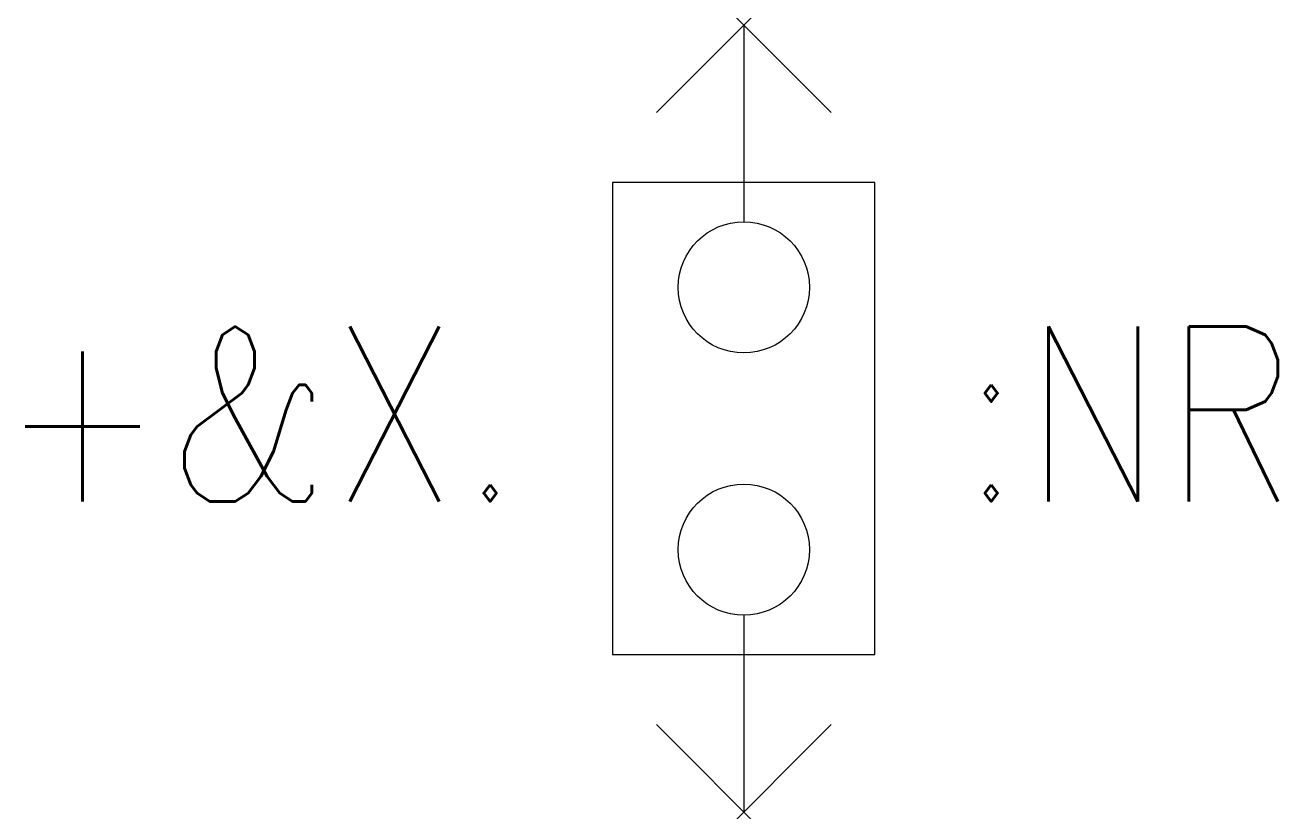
# Model space of a CAD drawing. Extents: x 16.8 to 31.1, y 30 to 39.
import ezdxf
from ezdxf.enums import TextEntityAlignment as Align

# ---------------------------------------------------------------- set-up
doc = ezdxf.new("R2010")
doc.units = 0
doc.header["$LTSCALE"] = 6
doc.header["$PDMODE"] = 3
doc.linetypes.add('DASHED', pattern=[0])
for name, color, linetype in [('1', 8, 'CONTINUOUS'), ('10', 8, 'DASHED'), ('12', 30, 'DASHED'), ('C', 7, 'CONTINUOUS')]:
    doc.layers.add(name, color=color, linetype=linetype)
doc.styles.get("Standard").update_dxf_attribs({"font": 'simplex', "width": 0.85})

msp = doc.modelspace()

# ---------------------------------------------------------------- linework, layer by layer
at = {"layer": '1', "color": 0}
for p, q in [((25, 39), (25, 36.75)), ((23.5, 37.2), (23.5, 31.8)), ((26.5, 37.2), (23.5, 37.2)), ((26.5, 31.8), (26.5, 37.2)), ((25, 32.25), (25, 30)), ((23.5, 31.8), (26.5, 31.8))]:
    msp.add_line(p, q, dxfattribs=at)
for centre in [(25, 36), (25, 33)]:
    msp.add_circle(centre, 0.75, dxfattribs=at)
at = {"layer": 'C', "color": 0}
for p in [(25, 39), (25, 30)]:
    msp.add_point(p, dxfattribs=at)

# ---------------------------------------------------------------- texts
at = {"layer": '10', "color": 0, "width": 0.85}
msp.add_attdef(':NR', (27.466, 33.551), '', height=2, dxfattribs=at)
at = {"layer": '12', "color": 0, "width": 0.85}
msp.add_attdef('+&X.', text='', height=2, dxfattribs=at).set_placement((22.463, 33.551), align=Align.RIGHT)

doc.saveas('drawing.dxf')
